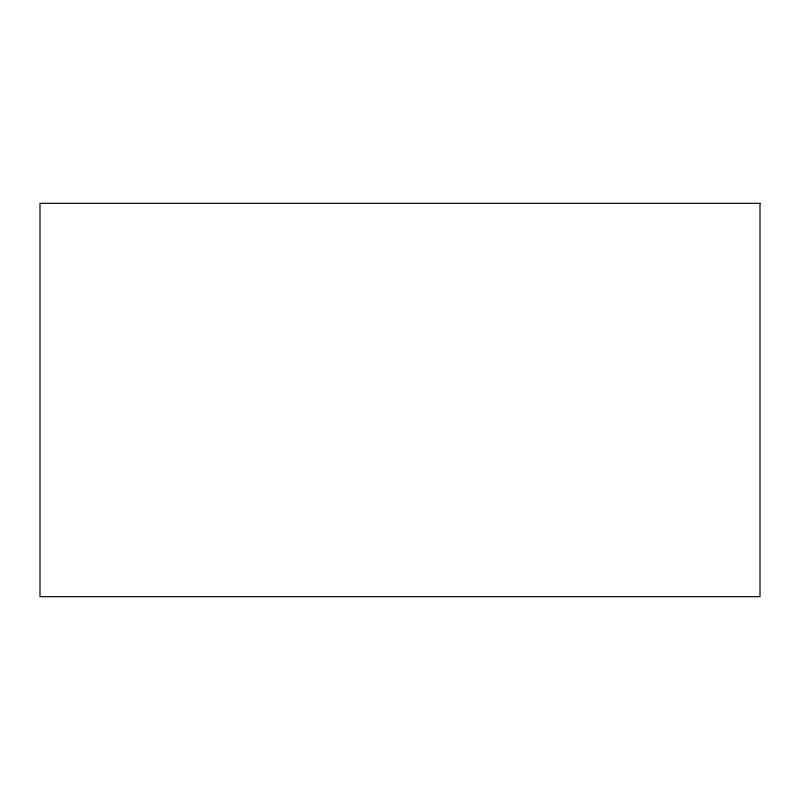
<?xml version="1.0" encoding="UTF-8"?>
<svg xmlns="http://www.w3.org/2000/svg" width="800" height="800" viewBox="0 0 800 800"><rect width="100%" height="100%" fill="white"/><g stroke="black" fill="none" stroke-linecap="round" stroke-linejoin="round"><path stroke-width="1.2" d="M760 203.33L40 203.33L40 596.67L760 596.67L760 203.33"/></g></svg>
